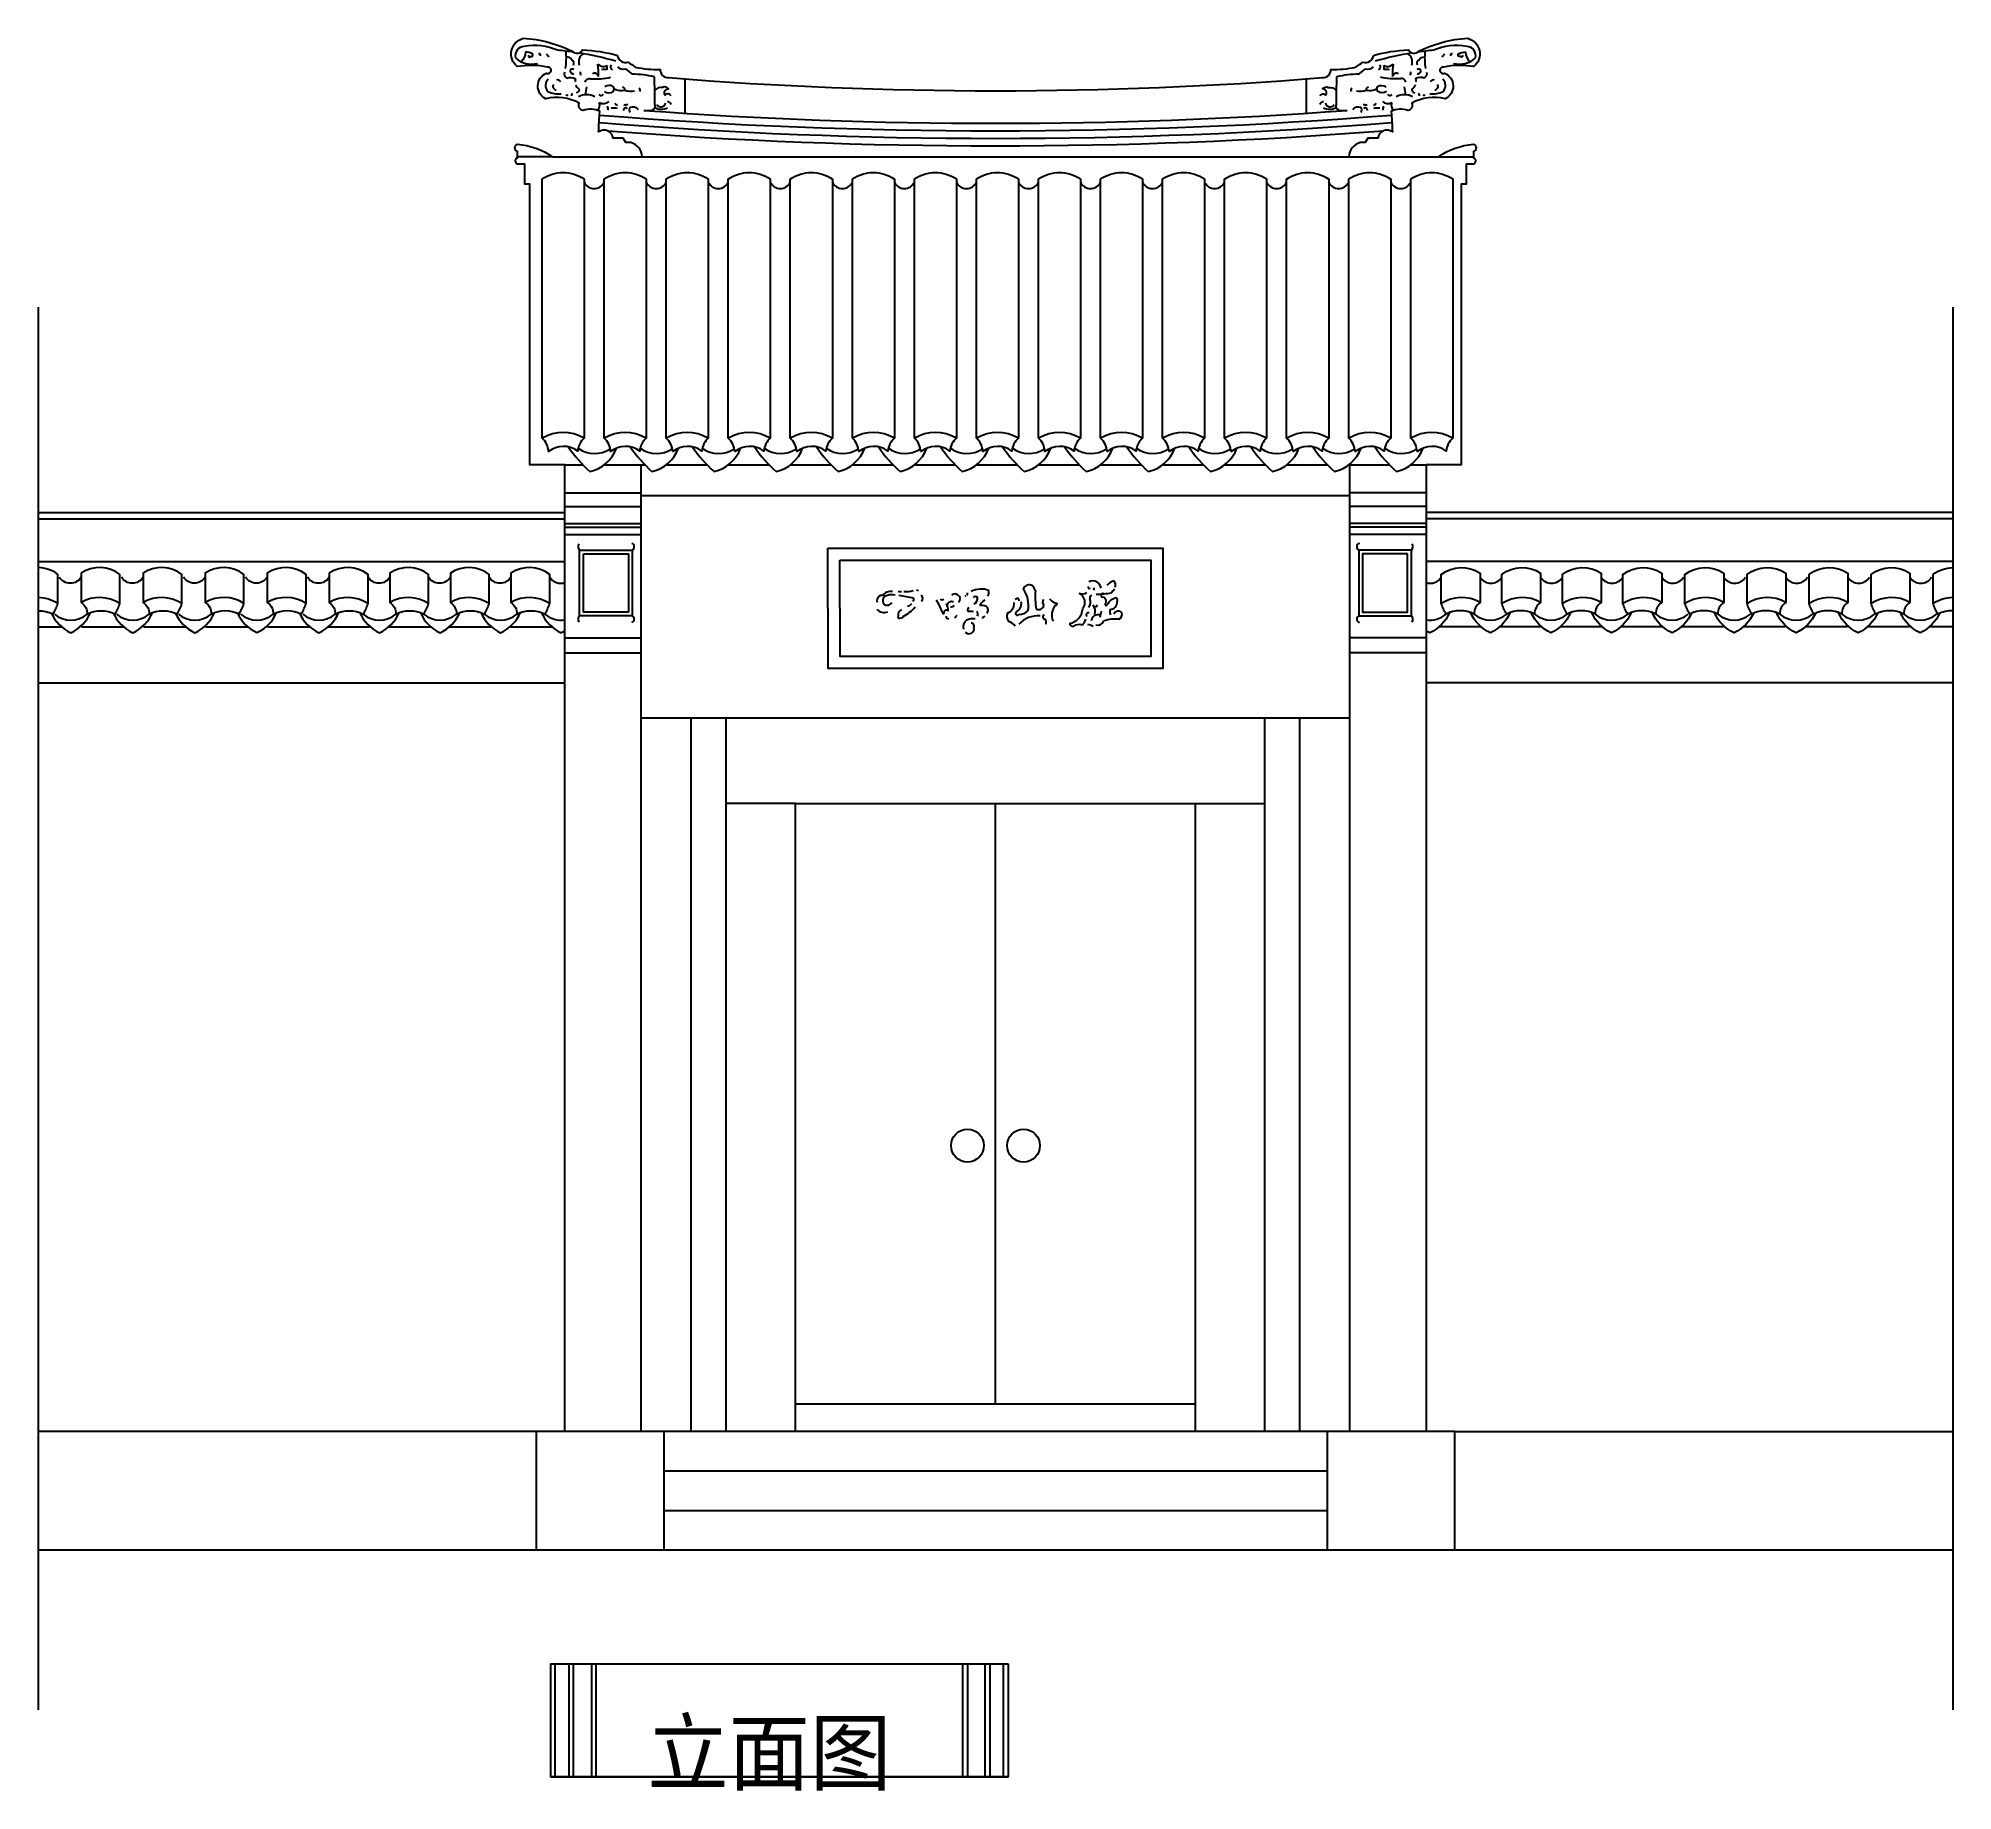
# Model space of a CAD drawing. Header units: metres. Extents: x 608 to 8260, y 282 to 7287.
import ezdxf

# ---------------------------------------------------------------- set-up
doc = ezdxf.new("R2010")
doc.units = ezdxf.units.M
for name, color, linetype in [('2', 2, 'Continuous'), ('3', 3, 'Continuous'), ('4', 4, 'Continuous'), ('5', 6, 'Continuous'), ('7', 7, 'Continuous')]:
    doc.layers.add(name, color=color, linetype=linetype)

msp = doc.modelspace()

# ---------------------------------------------------------------- linework, layer by layer
at = {"layer": '2'}
msp.add_line((608.04, 1244.22), (8260.31, 1244.22), dxfattribs=at)
at = {"layer": '3'}
for p, q in [((3192.95, 7125.18), (3192.95, 6987.92)), ((5675.41, 7125.18), (5675.41, 6987.92)), ((2663.79, 6814.16), (2523.18, 6814.16)), ((3021.42, 6814.16), (5846.94, 6814.16)), ((6204.57, 6814.16), (6345.18, 6814.16)), ((608.04, 6212.17), (608.04, 605.12)), ((8260.31, 6212.17), (8260.31, 605.12)), ((2713.18, 5582.22), (2784.54, 5582.22)), ((608.04, 5366.22), (2713.18, 5366.22)), ((8260.31, 5366.22), (6155.18, 5366.22)), ((2713.18, 5333.22), (3018.18, 5333.22)), ((6155.18, 5333.22), (5850.18, 5333.22)), ((2655.99, 789.37), (4484.8, 789.37)), ((2655.99, 789.37), (2655.99, 336.97)), ((2655.99, 789.37), (2655.99, 336.97)), ((2674.71, 336.97), (2674.71, 789.37)), ((2674.71, 336.97), (2674.71, 789.37)), ((2729.29, 789.37), (2729.29, 336.97)), ((2729.29, 789.37), (2729.29, 336.97)), ((2748.01, 336.97), (2748.01, 789.37)), ((2748.01, 336.97), (2748.01, 789.37)), ((2818.68, 789.37), (2818.68, 336.97)), ((2818.68, 789.37), (2818.68, 336.97)), ((2837.4, 336.97), (2837.4, 789.37)), ((2837.4, 336.97), (2837.4, 789.37)), ((4303.38, 336.97), (4303.38, 789.37)), ((4303.38, 336.97), (4303.38, 789.37)), ((4322.1, 789.37), (4322.1, 336.97)), ((4322.1, 789.37), (4322.1, 336.97)), ((4392.77, 336.97), (4392.77, 789.37)), ((4392.77, 336.97), (4392.77, 789.37)), ((4411.49, 789.37), (4411.49, 336.97)), ((4411.49, 789.37), (4411.49, 336.97)), ((4466.08, 336.97), (4466.08, 789.37)), ((4466.08, 336.97), (4466.08, 789.37)), ((4484.8, 789.37), (4484.8, 336.97)), ((4484.8, 789.37), (4484.8, 336.97)), ((2655.99, 336.97), (2674.71, 336.97)), ((2655.99, 336.97), (2674.71, 336.97)), ((4484.8, 336.97), (4466.08, 336.97)), ((4484.8, 336.97), (4466.08, 336.97))]:
    msp.add_line(p, q, dxfattribs=at)
for points in [[(2568.26, 7219.73, 1.08), (2575.36, 7214.41, 0.72), (2584.24, 7224.16, 0.21), (2554.94, 7232.14, -0.19), (2538.58, 7193.22)], [(2747.58, 7179.83, 0.34), (2741.37, 7201.11, 0.27), (2718.79, 7213.28)], [(6120.77, 7179.83, -0.34), (6126.99, 7201.11, -0.27), (6149.57, 7213.28)], [(6300.1, 7219.73, -1.08), (6293, 7214.41, -0.72), (6284.12, 7224.16, -0.21), (6313.42, 7232.14, 0.19), (6329.77, 7193.22)], [(2711.14, 7151.86, 0.39), (2720.48, 7128.55, -0.2), (2755.23, 7125.44, 0.24), (2755.75, 7113.52)], [(2793.75, 7112.44, -0.43), (2815.94, 7125.74, 0.08), (2895.84, 7131.95, 0.08)], [(6074.61, 7112.44, 0.43), (6052.41, 7125.74, -0.08), (5972.52, 7131.95, -0.08)], [(6157.21, 7151.86, -0.39), (6147.88, 7128.55, 0.2), (6113.13, 7125.44, -0.24), (6112.61, 7113.52)], [(2756.27, 7101.61, 0.31), (2769.23, 7085.55, -0.44), (2758.34, 7069.49)], [(2870.99, 7074.75, 0.33), (2907.08, 7075.81, 0.31), (2907.08, 7093.83, 0.34), (2873.11, 7093.3, 0.34)], [(3136.67, 7057.14, 0.54), (3113.6, 7060.63, -0.32), (3113.6, 7078.08, -0.21), (3126.88, 7085.76, 0.32), (3103.82, 7091.34, 0.27), (3072.05, 7078.13, 0.27)], [(5731.69, 7057.14, -0.54), (5754.75, 7060.63, 0.32), (5754.75, 7078.08, 0.21), (5741.47, 7085.76, -0.32), (5764.54, 7091.34, -0.27), (5796.31, 7078.13, -0.27)], [(5997.36, 7074.75, -0.33), (5961.28, 7075.81, -0.31), (5961.28, 7093.83, -0.34), (5995.24, 7093.3, -0.34)], [(6112.09, 7101.61, -0.31), (6099.12, 7085.55, 0.44), (6110.01, 7069.49)], [(2789.98, 6712.73), (2789.98, 5689.06, 0.19), (2764.06, 5637.12, 0.34), (2647.89, 5635.06, 0.19), (2621.98, 5689.06), (2621.98, 6712.73)], [(3037.98, 6712.73), (3037.98, 5689.06, 0.19), (3012.06, 5637.12, 0.34), (2895.89, 5635.06, 0.19), (2869.98, 5689.06), (2869.98, 6712.73)], [(3285.98, 6712.73), (3285.98, 5689.06, 0.19), (3260.06, 5637.12, 0.34), (3143.89, 5635.06, 0.19), (3117.98, 5689.06), (3117.98, 6712.73)], [(3533.98, 6712.73), (3533.98, 5689.06, 0.19), (3508.06, 5637.12, 0.34), (3391.89, 5635.06, 0.19), (3365.98, 5689.06), (3365.98, 6712.73)], [(3781.98, 6712.73), (3781.98, 5689.06, 0.19), (3756.06, 5637.12, 0.34), (3639.89, 5635.06, 0.19), (3613.98, 5689.06), (3613.98, 6712.73)], [(4029.98, 6712.73), (4029.98, 5689.06, 0.19), (4004.06, 5637.12, 0.34), (3887.89, 5635.06, 0.19), (3861.98, 5689.06), (3861.98, 6712.73)], [(4277.98, 6712.73), (4277.98, 5689.06, 0.19), (4252.06, 5637.12, 0.34), (4135.89, 5635.06, 0.19), (4109.98, 5689.06), (4109.98, 6712.73)], [(4525.98, 6712.73), (4525.98, 5689.06, 0.19), (4500.06, 5637.12, 0.34), (4383.89, 5635.06, 0.19), (4357.98, 5689.06), (4357.98, 6712.73)], [(4773.98, 6712.73), (4773.98, 5689.06, 0.19), (4748.06, 5637.12, 0.34), (4631.89, 5635.06, 0.19), (4605.98, 5689.06), (4605.98, 6712.73)], [(5021.98, 6712.73), (5021.98, 5689.06, 0.19), (4996.06, 5637.12, 0.34), (4879.89, 5635.06, 0.19), (4853.98, 5689.06), (4853.98, 6712.73)], [(5269.98, 6712.73), (5269.98, 5689.06, 0.19), (5244.06, 5637.12, 0.34), (5127.89, 5635.06, 0.19), (5101.98, 5689.06), (5101.98, 6712.73)], [(5517.98, 6712.73), (5517.98, 5689.06, 0.19), (5492.06, 5637.12, 0.34), (5375.89, 5635.06, 0.19), (5349.98, 5689.06), (5349.98, 6712.73)], [(5765.98, 6712.73), (5765.98, 5689.06, 0.19), (5740.06, 5637.12, 0.34), (5623.89, 5635.06, 0.19), (5597.98, 5689.06), (5597.98, 6712.73)], [(6013.98, 6712.73), (6013.98, 5689.06, 0.19), (5988.06, 5637.12, 0.34), (5871.89, 5635.06, 0.19), (5845.98, 5689.06), (5845.98, 6712.73)], [(6261.98, 6712.73), (6261.98, 5689.06, 0.19), (6236.06, 5637.12, 0.34), (6119.89, 5635.06, 0.19), (6093.98, 5689.06), (6093.98, 6712.73)], [(2726.33, 5654.05, 0.06), (2813.04, 5555.14, 0.25), (2919.22, 5648.84)], [(2974.33, 5654.05, 0.06), (3061.04, 5555.14, 0.25), (3167.22, 5648.84)], [(3222.33, 5654.05, 0.06), (3309.04, 5555.14, 0.25), (3415.22, 5648.84)], [(3470.33, 5654.05, 0.06), (3557.04, 5555.14, 0.25), (3663.22, 5648.84)], [(3718.33, 5654.05, 0.06), (3805.04, 5555.14, 0.25), (3911.22, 5648.84)], [(3966.33, 5654.05, 0.06), (4053.04, 5555.14, 0.25), (4159.22, 5648.84)], [(4214.33, 5654.05, 0.06), (4301.04, 5555.14, 0.25), (4407.22, 5648.84)], [(4462.33, 5654.05, 0.06), (4549.04, 5555.14, 0.25), (4655.22, 5648.84)], [(4710.33, 5654.05, 0.06), (4797.04, 5555.14, 0.25), (4903.22, 5648.84)], [(4958.33, 5654.05, 0.06), (5045.04, 5555.14, 0.25), (5151.22, 5648.84)], [(5206.33, 5654.05, 0.06), (5293.04, 5555.14, 0.25), (5399.22, 5648.84)], [(5454.33, 5654.05, 0.06), (5541.04, 5555.14, 0.25), (5647.22, 5648.84)], [(5702.33, 5654.05, 0.06), (5789.04, 5555.14, 0.25), (5895.22, 5648.84)], [(5950.33, 5654.05, 0.06), (6037.04, 5555.14, 0.25), (6143.22, 5648.84)], [(608.04, 4998.62, -0.12), (666.93, 4985.45, 0.07), (686.18, 5027.68), (686.18, 5133.06), (686.18, 5143.98, 0.16), (608.04, 5171.32, 0.16)], [(779.18, 5133.06), (779.18, 5031.94, -0.27), (803.17, 4985.45, -0.24), (914.93, 4985.45, 0.07), (934.18, 5027.68), (934.18, 5133.06), (934.18, 5143.98, 0.32), (779.18, 5148.95), (779.18, 5133.06, -0.56), (692.18, 5133.06)], [(1027.18, 5133.06), (1027.18, 5031.94, -0.27), (1051.17, 4985.45, -0.24), (1162.93, 4985.45, 0.07), (1182.18, 5027.68), (1182.18, 5133.06), (1182.18, 5143.98, 0.32), (1027.18, 5148.95), (1027.18, 5133.06, -0.56), (940.18, 5133.06)], [(1275.18, 5133.4), (1275.18, 5032.28, -0.27), (1299.17, 4985.79, -0.24), (1410.93, 4985.79, 0.07), (1430.18, 5028.02), (1430.18, 5133.4), (1430.18, 5144.32, 0.32), (1275.18, 5149.29), (1275.18, 5133.4, -0.56), (1188.18, 5133.4)], [(1523.18, 5133.4), (1523.18, 5032.28, -0.27), (1547.17, 4985.79, -0.24), (1658.93, 4985.79, 0.07), (1678.18, 5028.02), (1678.18, 5133.4), (1678.18, 5144.32, 0.32), (1523.18, 5149.29), (1523.18, 5133.4, -0.56), (1436.18, 5133.4)], [(1771.18, 5133.06), (1771.18, 5031.94, -0.27), (1795.17, 4985.45, -0.24), (1906.93, 4985.45, 0.07), (1926.18, 5027.68), (1926.18, 5133.06), (1926.18, 5143.98, 0.32), (1771.18, 5148.95), (1771.18, 5133.06, -0.56), (1684.18, 5133.06)], [(2013.18, 5133.06), (2013.18, 5031.94, -0.27), (2037.17, 4985.45, -0.24), (2148.93, 4985.45, 0.07), (2168.18, 5027.68), (2168.18, 5133.06), (2168.18, 5143.98, 0.32), (2013.18, 5148.95), (2013.18, 5133.06, -0.56), (1926.18, 5133.06)], [(2255.18, 5133.06), (2255.18, 5031.94, -0.27), (2279.17, 4985.45, -0.24), (2390.93, 4985.45, 0.07), (2410.18, 5027.68), (2410.18, 5133.06), (2410.18, 5143.98, 0.32), (2255.18, 5148.95), (2255.18, 5133.06, -0.56), (2168.18, 5133.06)], [(2497.18, 5133.06), (2497.18, 5031.94, -0.27), (2521.17, 4985.45, -0.24), (2632.93, 4985.45, 0.07), (2652.18, 5027.68), (2652.18, 5133.06), (2652.18, 5143.98, 0.32), (2497.18, 5148.95), (2497.18, 5133.06, -0.56), (2410.18, 5133.06)], [(6371.17, 5133.06), (6371.17, 5031.94, 0.27), (6347.18, 4985.45, 0.24), (6235.42, 4985.45, -0.07), (6216.17, 5027.68), (6216.17, 5133.06), (6216.17, 5143.98, -0.32), (6371.17, 5148.95), (6371.17, 5133.06, 0.56), (6458.17, 5133.06)], [(6613.17, 5133.06), (6613.17, 5031.94, 0.27), (6589.18, 4985.45, 0.24), (6477.42, 4985.45, -0.07), (6458.17, 5027.68), (6458.17, 5133.06), (6458.17, 5143.98, -0.32), (6613.17, 5148.95), (6613.17, 5133.06, 0.56), (6700.17, 5133.06)], [(6855.17, 5133.06), (6855.17, 5031.94, 0.27), (6831.18, 4985.45, 0.24), (6719.42, 4985.45, -0.07), (6700.17, 5027.68), (6700.17, 5133.06), (6700.17, 5143.98, -0.32), (6855.17, 5148.95), (6855.17, 5133.06, 0.56), (6942.17, 5133.06)], [(7097.17, 5133.06), (7097.17, 5031.94, 0.27), (7073.18, 4985.45, 0.24), (6961.42, 4985.45, -0.07), (6942.17, 5027.68), (6942.17, 5133.06), (6942.17, 5143.98, -0.32), (7097.17, 5148.95), (7097.17, 5133.06, 0.56), (7184.17, 5133.06)], [(7345.17, 5133.06), (7345.17, 5031.94, 0.27), (7321.18, 4985.45, 0.24), (7209.42, 4985.45, -0.07), (7190.17, 5027.68), (7190.17, 5133.06), (7190.17, 5143.98, -0.32), (7345.17, 5148.95), (7345.17, 5133.06, 0.56), (7432.17, 5133.06)], [(7593.17, 5133.06), (7593.17, 5031.94, 0.27), (7569.18, 4985.45, 0.24), (7457.42, 4985.45, -0.07), (7438.17, 5027.68), (7438.17, 5133.06), (7438.17, 5143.98, -0.32), (7593.17, 5148.95), (7593.17, 5133.06, 0.56), (7680.17, 5133.06)], [(7841.17, 5133.06), (7841.17, 5031.94, 0.27), (7817.18, 4985.45, 0.24), (7705.42, 4985.45, -0.07), (7686.17, 5027.68), (7686.17, 5133.06), (7686.17, 5143.98, -0.32), (7841.17, 5148.95), (7841.17, 5133.06, 0.56), (7928.17, 5133.06)], [(8089.17, 5133.06), (8089.17, 5031.94, 0.27), (8065.18, 4985.45, 0.24), (7953.42, 4985.45, -0.07), (7934.17, 5027.68), (7934.17, 5133.06), (7934.17, 5143.98, -0.32), (8089.17, 5148.95), (8089.17, 5133.06, 0.56), (8176.17, 5133.06)], [(8260.31, 4998.62, 0.12), (8201.42, 4985.45, -0.07), (8182.17, 5027.68), (8182.17, 5133.06), (8182.17, 5143.98, -0.16), (8260.31, 5171.32, -0.16)], [(4033.42, 5061.77, 0.1), (4002.62, 5060.45, 0.56), (3987.65, 5025.72, 0.47), (4019.34, 5031.44, 0.47)], [(4105.59, 5035.83, 0.18), (4107.35, 5048.14, 0.02), (4048.38, 5060.01)], [(659.66, 4991.16, 0.19), (738.05, 4911.02, 0.19), (816.45, 4991.16)], [(907.66, 4991.16, 0.19), (986.05, 4911.02, 0.19), (1064.45, 4991.16)], [(1155.66, 4991.16, 0.19), (1234.05, 4911.02, 0.19), (1312.45, 4991.16)], [(1403.66, 4991.5, 0.19), (1482.05, 4911.37, 0.19), (1560.45, 4991.5)], [(1651.66, 4991.16, 0.19), (1730.05, 4911.02, 0.19), (1808.45, 4991.16)], [(1893.66, 4991.16, 0.19), (1972.05, 4911.02, 0.19), (2050.45, 4991.16)], [(2135.66, 4991.16, 0.19), (2214.05, 4911.02, 0.19), (2292.45, 4991.16)], [(2377.66, 4991.16, 0.19), (2456.05, 4911.02, 0.19), (2534.45, 4991.16)], [(2619.66, 4991.16, 0.19), (2698.05, 4911.02, 0.03), (2713.18, 4918.99, 0.03)], [(4058.5, 5003.31, 0.37), (4044.86, 4977.82, 0.47), (4047.06, 4969.03, 0.29), (4065.54, 4976.06, 0.1), (4112.63, 5013.86)], [(6248.7, 4991.16, -0.19), (6170.3, 4911.02, -0.03), (6155.18, 4918.99, -0.03)], [(6490.7, 4991.16, -0.19), (6412.3, 4911.02, -0.19), (6333.91, 4991.16)], [(6732.7, 4991.16, -0.19), (6654.3, 4911.02, -0.19), (6575.91, 4991.16)], [(6974.7, 4991.16, -0.19), (6896.3, 4911.02, -0.19), (6817.91, 4991.16)], [(7216.7, 4991.16, -0.19), (7138.3, 4911.02, -0.19), (7059.91, 4991.16)], [(7464.7, 4991.16, -0.19), (7386.3, 4911.02, -0.19), (7307.91, 4991.16)], [(7712.7, 4991.16, -0.19), (7634.3, 4911.02, -0.19), (7555.91, 4991.16)], [(7960.7, 4991.16, -0.19), (7882.3, 4911.02, -0.19), (7803.91, 4991.16)], [(8208.7, 4991.16, -0.19), (8130.3, 4911.02, -0.19), (8051.91, 4991.16)]]:
    msp.add_lwpolyline(points, format="xyb", dxfattribs=at)
for points in [[(2786.9, 5226.54), (2966.9, 5226.54), (2966.9, 4993.72), (2786.9, 4993.72)], [(6081.46, 5226.54), (5901.46, 5226.54), (5901.46, 4993.72), (6081.46, 4993.72)], [(3812.42, 5200.43), (5054.42, 5200.43), (5054.78, 4816.24), (3812.78, 4816.24)]]:
    msp.add_lwpolyline(points, close=True, dxfattribs=at)
for points in [[(2655.99, 789.37), (4484.8, 789.37)], [(2655.99, 336.97), (4484.8, 336.97), (4484.8, 336.97), (2655.99, 336.97)]]:
    msp.add_lwpolyline(points, dxfattribs=at)
for centre, radius, start, end in [((2551.94, 7217.46), 37.52, 92.35, 192.97), ((2578.95, 7277.37), 93.33, 227.07, 284.89), ((2592.43, 7031.54), 227.32, 66.27, 100.65), ((2609.48, 7219.52), 6.18, 342.34, 114.46), ((2633.69, 7207.78), 16.05, 15.29, 74.78), ((2567.96, 5986.97), 1258.02, 81.77, 84.71), ((2415.55, 7210.3), 303.25, 351.7, 4.87), ((2809.69, 7191.54), 41.6, 124.31, 196.36), ((2567.96, 5986.97), 1258.02, 73.94, 80.77), ((6300.4, 5986.97), 1258.02, 99.23, 106.06), ((6058.66, 7191.54), 41.6, 343.64, 55.69), ((6300.4, 5986.97), 1258.02, 95.29, 98.23), ((6452.8, 7210.3), 303.25, 175.13, 188.3), ((6275.93, 7031.54), 227.32, 79.35, 113.73), ((6234.66, 7207.78), 16.05, 105.22, 164.71), ((6258.88, 7219.52), 6.18, 65.54, 197.66), ((6289.41, 7277.37), 93.33, 255.11, 312.93), ((6316.42, 7217.46), 37.52, 347.03, 87.65), ((2669.89, 7098.64), 34.45, 132.47, 223.97), ((2683.33, 7106.02), 14.98, 29.28, 103.09), ((2738.45, 7155.48), 4.74, 146.88, 259.57), ((2742.96, 7155.89), 8.75, 46.29, 165.57), ((2744.48, 7152.53), 7.09, 193.91, 304.43), ((2804.49, 7150.06), 30.26, 173.64, 199.54), ((2832.31, 7132.81), 14.81, 6.96, 128.75), ((2866.99, 7205.16), 30.81, 222.71, 298.38), ((2589.44, 7145.69), 257.81, 357.54, 8.6), ((2870.1, 7126.1), 36.69, 73.12, 106.88), ((2948.5, 7166.08), 67.92, 169.85, 184.12), ((2904.58, 7172.81), 9.97, 127.56, 260.54), ((2946.59, 7198.68), 34.45, 225.91, 284.88), ((3722.26, 8085.29), 1197.6, 230.19, 231.81), ((2976.88, 6725.41), 418.64, 77.01, 89.32), ((-1318.09, 7021.4), 4390.5, 0.02, 1.46), ((10186.44, 7021.4), 4390.5, 178.54, 179.98), ((5891.48, 6725.41), 418.64, 90.68, 102.99), ((5146.09, 8085.29), 1197.6, 308.19, 309.81), ((5921.76, 7198.68), 34.45, 255.12, 314.09), ((5963.78, 7172.81), 9.97, 279.46, 52.44), ((5919.86, 7166.08), 67.92, 355.88, 10.15), ((6001.37, 7205.16), 30.81, 241.62, 317.29), ((5998.26, 7126.1), 36.69, 73.12, 106.88), ((6278.91, 7145.69), 257.81, 171.4, 182.46), ((6036.04, 7132.81), 14.81, 51.25, 173.04), ((6063.87, 7150.06), 30.26, 340.46, 6.36), ((6125.4, 7155.89), 8.75, 14.43, 133.71), ((6123.88, 7152.53), 7.09, 235.57, 346.09), ((6129.9, 7155.48), 4.74, 280.43, 33.12), ((6185.03, 7106.02), 14.98, 76.91, 150.72), ((6198.46, 7098.64), 34.45, 316.03, 47.53), ((2686.35, 7159.95), 94.68, 244.17, 276.79), ((2678.45, 7094.58), 13.38, 140.89, 266.52), ((2721.16, 7064.55), 4.65, 196.13, 338.9), ((2743.24, 7059.64), 4.5, 77.05, 208.07), ((2800.34, 6990.72), 70.99, 62.62, 117.38), ((2884.54, 7066.15), 89.23, 162.56, 182.96), ((2857.91, 7068.99), 10.8, 216.58, 330.15), ((2940.72, 7158.38), 79.76, 247.25, 278.65), ((2939.11, 7079.25), 13.61, 1.14, 72.67), ((2976.62, 7161.35), 85.25, 253.72, 280.02), ((3006.71, 7079.49), 7.58, 322.13, 74.78), ((5861.65, 7079.49), 7.58, 105.22, 217.87), ((5891.74, 7161.35), 85.25, 259.98, 286.28), ((5929.25, 7079.25), 13.61, 107.33, 178.86), ((5927.64, 7158.38), 79.76, 261.35, 292.75), ((6010.45, 7068.99), 10.8, 209.85, 323.42), ((6068.01, 6990.72), 70.99, 62.62, 117.38), ((5983.82, 7066.15), 89.23, 357.04, 17.44), ((6125.11, 7059.64), 4.5, 331.93, 102.95), ((6147.2, 7064.55), 4.65, 201.1, 343.87), ((6182, 7159.95), 94.68, 263.21, 295.83), ((6189.9, 7094.58), 13.38, 273.48, 39.11), ((2824.66, 7019.89), 27.96, 311.2, 22.38), ((4434.18, 26801.1), 19883.69, 265.43, 274.57), ((2865.93, 7060.46), 33.66, 242.75, 310.84), ((2879.31, 7007.07), 6.85, 309.08, 76.01), ((2906.25, 6919.14), 89.61, 78.87, 95.11), ((2919.44, 7028.12), 6.55, 178.14, 308.79), ((2955.48, 7000.95), 8.2, 35.74, 193.09), ((2955.55, 7038.78), 17.14, 246.89, 302.62), ((2984.85, 7002.57), 14.76, 144.9, 223.28), ((2982.75, 6979.19), 33.39, 42.51, 107.39), ((3043.53, 7099.01), 100.8, 261.25, 275.48), ((3055.52, 7016.56), 18.04, 262.47, 20.55), ((3098.48, 7056.97), 53.34, 240.82, 297.34), ((3097, 7031.69), 18.5, 209.56, 352.67), ((3126.01, 7022.25), 11.37, 0.17, 103.99), ((5742.35, 7022.25), 11.37, 76.01, 179.83), ((5769.87, 7056.97), 53.34, 242.66, 299.18), ((5771.35, 7031.69), 18.5, 187.33, 330.44), ((5812.83, 7016.56), 18.04, 159.45, 277.53), ((5824.83, 7099.01), 100.8, 264.52, 278.75), ((5885.61, 6979.19), 33.39, 72.61, 137.49), ((5883.51, 7002.57), 14.76, 316.72, 35.1), ((5912.81, 7038.78), 17.14, 237.38, 293.11), ((5912.88, 7000.95), 8.2, 346.91, 144.26), ((5948.91, 7028.12), 6.55, 231.21, 1.86), ((5962.11, 6919.14), 89.61, 84.89, 101.13), ((6002.43, 7060.46), 33.66, 229.16, 297.25), ((5989.05, 7007.07), 6.85, 103.99, 230.92), ((6043.7, 7019.89), 27.96, 157.62, 228.8), ((4434.18, 26801.1), 19913.69, 265.44, 274.56), ((4434.18, 26801.1), 19943.69, 265.54, 274.46), ((2705.98, 5539.04), 171.93, 60.75, 119.25), ((2953.98, 5539.04), 171.93, 60.75, 119.25), ((3201.98, 5539.04), 171.93, 60.75, 119.25), ((3449.98, 5539.04), 171.93, 60.75, 119.25), ((3697.98, 5539.04), 171.93, 60.75, 119.25), ((3945.98, 5539.04), 171.93, 60.75, 119.25), ((4193.98, 5539.04), 171.93, 60.75, 119.25), ((4441.98, 5539.04), 171.93, 60.75, 119.25), ((4689.98, 5539.04), 171.93, 60.75, 119.25), ((4937.98, 5539.04), 171.93, 60.75, 119.25), ((5185.98, 5539.04), 171.93, 60.75, 119.25), ((5433.98, 5539.04), 171.93, 60.75, 119.25), ((5681.98, 5539.04), 171.93, 60.75, 119.25), ((5929.98, 5539.04), 171.93, 60.75, 119.25), ((6177.98, 5539.04), 171.93, 60.75, 119.25), ((2831.99, 5744.12), 116.23, 235.3, 302.44), ((3079.99, 5744.12), 116.23, 235.3, 302.44), ((3327.99, 5744.12), 116.23, 235.3, 302.44), ((3575.99, 5744.12), 116.23, 235.3, 302.44), ((3823.99, 5744.12), 116.23, 235.3, 302.44), ((4071.99, 5744.12), 116.23, 235.3, 302.44), ((4319.99, 5744.12), 116.23, 235.3, 302.44), ((4567.99, 5744.12), 116.23, 235.3, 302.44), ((4815.99, 5744.12), 116.23, 235.3, 302.44), ((5063.99, 5744.12), 116.23, 235.3, 302.44), ((5311.99, 5744.12), 116.23, 235.3, 302.44), ((5559.99, 5744.12), 116.23, 235.3, 302.44), ((5807.99, 5744.12), 116.23, 235.3, 302.44), ((6055.99, 5744.12), 116.23, 235.3, 302.44), ((2695.68, 5159.79), 51.05, 211.57, 290.04), ((6172.67, 5159.79), 51.05, 249.96, 328.43), ((605.19, 4902.67), 148.96, 57.06, 88.9), ((853.19, 4902.67), 148.96, 57.06, 119.79), ((1101.19, 4902.67), 148.96, 57.06, 119.79), ((1349.19, 4903.01), 148.96, 57.06, 119.79), ((1597.19, 4903.01), 148.96, 57.06, 119.79), ((1845.19, 4902.67), 148.96, 57.06, 119.79), ((2087.19, 4902.67), 148.96, 57.06, 119.79), ((2329.19, 4902.67), 148.96, 57.06, 119.79), ((2571.19, 4902.67), 148.96, 57.06, 119.79), ((3981.17, 5039.03), 21.31, 56.14, 197.13), ((4016.7, 5028.4), 47.78, 83.13, 138.04), ((4053.48, 5097.42), 22.27, 248.44, 284.18), ((4077.64, 5187.32), 111.53, 264.68, 284.51), ((4096.14, 5019.68), 65.47, 63.03, 69.76), ((4123.28, 5046.21), 19.97, 328.7, 47.3), ((4271.76, 5043.67), 22.16, 21.84, 127.69), ((4265.89, 5048.39), 26.68, 322.88, 7.6), ((4314.56, 5055.01), 3.15, 80.54, 170.47), ((4312.34, 5069.22), 10.52, 314.62, 4.22), ((4377.5, 4997.44), 88.18, 70.02, 117.49), ((4354.33, 5039.63), 15.7, 58.01, 128.52), ((4338.31, 5048.74), 24.7, 293.53, 9.81), ((4372.6, 5074.18), 35.56, 330.31, 9.94), ((4568.2, 5077.42), 24.86, 55.84, 162.7), ((4460.23, 5020.47), 105.99, 348.92, 37.37), ((4551.6, 5067.39), 43.25, 14.51, 45.04), ((4884.88, 5057.05), 292.18, 175.84, 190.11), ((4781.38, 5100.78), 34.46, 248.8, 301.57), ((4751.08, 5031.98), 40.78, 321.03, 64.05), ((4808.28, 5091.75), 3.74, 120.98, 345.35), ((4822.87, 5084.25), 33.69, 7.65, 116.69), ((4817.7, 5051.96), 7.09, 80.83, 215.1), ((4822.02, 5086.04), 7.11, 316.16, 35.04), ((4783.22, 5993.89), 930.94, 273.3, 277.07), ((4863.93, 5060.53), 7.14, 60.89, 264.13), ((4858.98, 5036.18), 17.75, 334.36, 76.25), ((4924.9, 5060.78), 60.08, 106.09, 138.61), ((4930.15, 4996.59), 55.91, 104.79, 151.06), ((4945.28, 5041.96), 55.11, 129.35, 149.37), ((4888.37, 5102.38), 25.6, 339.9, 39.05), ((4912.81, 5041.35), 9.8, 317.49, 71.78), ((6297.17, 4902.67), 148.96, 60.21, 122.94), ((6539.17, 4902.67), 148.96, 60.21, 122.94), ((6781.17, 4902.67), 148.96, 60.21, 122.94), ((7023.17, 4902.67), 148.96, 60.21, 122.94), ((7271.17, 4902.67), 148.96, 60.21, 122.94), ((7519.17, 4902.67), 148.96, 60.21, 122.94), ((7767.17, 4902.67), 148.96, 60.21, 122.94), ((8015.17, 4902.67), 148.96, 60.21, 122.94), ((8263.17, 4902.67), 148.96, 91.1, 122.94), ((738.05, 5060.71), 99.52, 229.13, 310.87), ((986.05, 5060.71), 99.52, 229.13, 310.87), ((1234.05, 5060.71), 99.52, 229.13, 310.87), ((1482.05, 5061.05), 99.52, 229.13, 310.87), ((1730.05, 5060.71), 99.52, 229.13, 310.87), ((1972.05, 5060.71), 99.52, 229.13, 310.87), ((2214.05, 5060.71), 99.52, 229.13, 310.87), ((2456.05, 5060.71), 99.52, 229.13, 310.87), ((2698.05, 5060.71), 99.52, 229.13, 278.74), ((3989.19, 5030.86), 39.05, 220.48, 291.48), ((4079.41, 5040.92), 24.11, 275.74, 326.12), ((3824.55, 4825.34), 431.68, 22.79, 29.9), ((4221.22, 5053.02), 10.15, 218.09, 309.7), ((4225.55, 4990.83), 3.47, 150.65, 39.72), ((4237.44, 4992), 9.28, 37.88, 173.5), ((4247.61, 4977.82), 11.12, 181.39, 271.34), ((4175.13, 4997.8), 69.64, 359.92, 25.38), ((4258.98, 5016.09), 19.27, 67.11, 162.24), ((4257.96, 5031.79), 16.99, 256.76, 315.58), ((4291.77, 4959.59), 23.27, 120.6, 155.36), ((4328.96, 5003.12), 6.99, 93.6, 266.4), ((4333.69, 4958.36), 38.14, 71.83, 97.79), ((4349.92, 4984.89), 14.08, 326.13, 49.71), ((4379.04, 4973.52), 46.58, 68.32, 100.04), ((4416.36, 4997.36), 50.49, 120.03, 154.14), ((4399.24, 4957.05), 21.11, 112.73, 151.18), ((4387.97, 5001.78), 17.16, 313.96, 61.11), ((4512.64, 4975.98), 33.34, 155.6, 217.1), ((4468.01, 5028.03), 40.85, 290.43, 5.72), ((4520.77, 5038.97), 8.62, 358.17, 149.09), ((4521.71, 4988.59), 7.32, 111.52, 322.29), ((4501.58, 5026.94), 36.04, 298.94, 11.28), ((4604.53, 4872.84), 105.91, 85.79, 136.66), ((4526.96, 5035.56), 51.46, 270.61, 316.45), ((4606.92, 5024.33), 20.95, 242.46, 347.71), ((4645.17, 5033.94), 22.67, 155.35, 218.36), ((4632.06, 4974.14), 8.91, 114.75, 276.33), ((4683.69, 5071.06), 41.85, 216.39, 266.45), ((4719.28, 4980.72), 60.1, 138.16, 203.44), ((4673.56, 5028.35), 7.59, 277.1, 7.08), ((4718.5, 5011.64), 64.51, 280.37, 355.29), ((4805.63, 4982.24), 8.89, 66.83, 225.72), ((4765.23, 5035.03), 48.4, 331.43, 15.4), ((4843.74, 4954.32), 27.91, 71.07, 172.68), ((4832.3, 5025.59), 10.44, 206.85, 345.37), ((4799.24, 4997.27), 33.49, 339.55, 44.82), ((4958.96, 4958.74), 108.42, 159.14, 172.75), ((4876.65, 5024.2), 4.6, 111.25, 353.06), ((4975.35, 4997.44), 83.76, 175.33, 190.55), ((4891.87, 5032.52), 28.26, 269.49, 4.48), ((4925.78, 4977.84), 19.53, 45.61, 158.89), ((4917.48, 4985.57), 22.84, 294.56, 15.83), ((6170.3, 5060.71), 99.52, 261.26, 310.87), ((6412.3, 5060.71), 99.52, 229.13, 310.87), ((6654.3, 5060.71), 99.52, 229.13, 310.87), ((6896.3, 5060.71), 99.52, 229.13, 310.87), ((7138.3, 5060.71), 99.52, 229.13, 310.87), ((7386.3, 5060.71), 99.52, 229.13, 310.87), ((7634.3, 5060.71), 99.52, 229.13, 310.87), ((7882.3, 5060.71), 99.52, 229.13, 310.87), ((8130.3, 5060.71), 99.52, 229.13, 310.87), ((4337.92, 4935.02), 33.06, 126.65, 196.93), ((4328.13, 4927.76), 20.75, 225.31, 15.04), ((4344.06, 4899.17), 67.53, 82.98, 112.53), ((4336.67, 4937.41), 12.27, 339.67, 91.81), ((4473.59, 4908.55), 48.94, 35.62, 75.26), ((4617.54, 4953.84), 19.27, 334.45, 36.45), ((4744.6, 4951.22), 14.81, 191.85, 270.23), ((4767.1, 4904.12), 39.32, 70.82, 124.79), ((4749.74, 4977.58), 47.28, 309.81, 344.32), ((4782.54, 4854.37), 92.09, 62.98, 76.79), ((4842.65, 4967.45), 26.5, 254.27, 338.81), ((4912.3, 4831.01), 134.59, 83.74, 109.51)]:
    msp.add_arc(centre, radius, start, end, dxfattribs=at)
at = {"layer": '4'}
for p, q in [((2870.42, 5582.22), (3032.54, 5582.22)), ((3118.42, 5582.22), (3280.54, 5582.22)), ((3366.42, 5582.22), (3528.54, 5582.22)), ((3614.42, 5582.22), (3776.54, 5582.22)), ((3862.42, 5582.22), (4024.54, 5582.22)), ((4110.42, 5582.22), (4272.54, 5582.22)), ((4358.42, 5582.22), (4520.54, 5582.22)), ((4606.42, 5582.22), (4768.54, 5582.22)), ((4854.42, 5582.22), (5016.54, 5582.22)), ((5102.42, 5582.22), (5264.54, 5582.22)), ((5350.42, 5582.22), (5512.54, 5582.22)), ((5598.42, 5582.22), (5760.54, 5582.22)), ((5846.42, 5582.22), (6008.54, 5582.22)), ((6094.42, 5582.22), (6155.18, 5582.22)), ((608.04, 5391.22), (2713.18, 5391.22)), ((8260.31, 5391.22), (6155.18, 5391.22)), ((608.04, 5196.22), (2713.18, 5196.22)), ((8260.31, 5196.22), (6155.18, 5196.22)), ((608.04, 4934.22), (701.72, 4934.22)), ((780.38, 4934.22), (949.72, 4934.22)), ((1028.38, 4934.22), (1197.72, 4934.22)), ((1276.38, 4934.56), (1445.72, 4934.56)), ((1524.38, 4934.56), (1693.72, 4934.56)), ((1766.38, 4934.22), (1935.72, 4934.22)), ((2008.38, 4934.22), (2177.72, 4934.22)), ((2250.38, 4934.22), (2419.72, 4934.22)), ((2492.38, 4934.22), (2661.72, 4934.22)), ((6375.97, 4934.22), (6206.63, 4934.22)), ((6617.97, 4934.22), (6448.63, 4934.22)), ((6859.97, 4934.22), (6690.63, 4934.22)), ((7101.97, 4934.22), (6932.63, 4934.22)), ((7343.97, 4934.22), (7174.63, 4934.22)), ((7591.97, 4934.22), (7422.63, 4934.22)), ((7839.97, 4934.22), (7670.63, 4934.22)), ((8087.97, 4934.22), (7918.63, 4934.22)), ((8260.31, 4934.22), (8166.63, 4934.22)), ((608.04, 4710.22), (2713.18, 4710.22)), ((8260.31, 4710.22), (6155.18, 4710.22)), ((3018.18, 4570.22), (5850.18, 4570.22)), ((3358.18, 1718.22), (3358.18, 4570.22)), ((5510.18, 1718.22), (5510.18, 4570.22)), ((3634.18, 4228.22), (3358.18, 4228.22)), ((3634.18, 4228.22), (5234.18, 4228.22)), ((3634.18, 1718.22), (3634.18, 4228.22)), ((5234.18, 1718.22), (5234.18, 4228.22)), ((5234.18, 4228.22), (5510.18, 4228.22)), ((3634.18, 1828.22), (5234.18, 1828.22)), ((3108.18, 1718.22), (3108.18, 1244.22)), ((5760.18, 1718.22), (5760.18, 1244.22))]:
    msp.add_line(p, q, dxfattribs=at)
for points in [[(2713.18, 1718.22), (2713.18, 5582.22), (2573.18, 5582.22), (2573.18, 6703.85), (2553.18, 6703.85), (2553.18, 6763.85), (2553.18, 6783.85), (2523.18, 6783.85, -0.58), (2523.18, 6810.03), (2523.18, 6835.02, -0.69), (2523.18, 6863.85, -0.13), (2663.79, 6814.16), (3021.42, 6814.16, 0.33), (2976.65, 6870.68), (2956.67, 6870.68), (2945.57, 6888.41), (2905.62, 6888.41, 0.59), (2847.91, 6912.8, -0.01), (2852.35, 6994.83, 0.2), (2785.76, 6999.26, -0.51), (2770.23, 7028.08, 0.19), (2637.05, 7045.82, -0.65), (2639.27, 7147.79, 1.31), (2643.71, 7172.18, 0.09), (2521.63, 7174.4, -0.6), (2546.05, 7287.46, -0.11), (2748.03, 7232.04, 0.47), (2783.54, 7240.91, -0.06), (2923.38, 7218.74, 0.47), (2965.55, 7192.13, 0.01), (2994.41, 7172.18, 0.07), (3094.29, 7163.31, 0.47), (3127.58, 7130.06, 0.04), (5740.78, 7130.06, 0.47), (5774.07, 7163.31, 0.07), (5873.95, 7172.18, 0.01), (5902.81, 7192.13, 0.47), (5944.98, 7218.74, -0.06), (6084.81, 7240.91, 0.47), (6120.33, 7232.04, -0.11), (6322.31, 7287.46, -0.6), (6346.73, 7174.4, 0.09), (6224.65, 7172.18, 1.31), (6229.09, 7147.79, -0.65), (6231.31, 7045.82, 0.19), (6098.13, 7028.08, -0.51), (6082.59, 6999.26, 0.2), (6016.01, 6994.83, -0.01), (6020.44, 6912.8, 0.59), (5962.74, 6888.41), (5922.78, 6888.41), (5911.68, 6870.68), (5891.71, 6870.68, 0.33), (5846.94, 6814.16), (6204.57, 6814.16, -0.13), (6345.18, 6863.85, -0.69), (6345.18, 6835.02), (6345.18, 6810.03, -0.58), (6345.18, 6783.85), (6315.18, 6783.85), (6315.18, 6763.85), (6315.18, 6703.85), (6295.18, 6703.85), (6295.18, 5582.22), (6155.18, 5582.22), (6155.18, 1718.22)], [(2621.98, 6712.73), (2621.98, 6724.66, -0.31), (2789.98, 6724.66), (2789.98, 6712.73, 0.65), (2869.98, 6712.73), (2869.98, 6724.66)], [(2869.98, 6712.73), (2869.98, 6724.66, -0.31), (3037.98, 6724.66), (3037.98, 6712.73, 0.65), (3117.98, 6712.73), (3117.98, 6724.66)], [(3117.98, 6712.73), (3117.98, 6724.66, -0.31), (3285.98, 6724.66), (3285.98, 6712.73, 0.65), (3365.98, 6712.73), (3365.98, 6724.66)], [(3365.98, 6712.73), (3365.98, 6724.66, -0.31), (3533.98, 6724.66), (3533.98, 6712.73, 0.65), (3613.98, 6712.73), (3613.98, 6724.66)], [(3613.98, 6712.73), (3613.98, 6724.66, -0.31), (3781.98, 6724.66), (3781.98, 6712.73, 0.65), (3861.98, 6712.73), (3861.98, 6724.66)], [(3861.98, 6712.73), (3861.98, 6724.66, -0.31), (4029.98, 6724.66), (4029.98, 6712.73, 0.65), (4109.98, 6712.73), (4109.98, 6724.66)], [(4109.98, 6712.73), (4109.98, 6724.66, -0.31), (4277.98, 6724.66), (4277.98, 6712.73, 0.65), (4357.98, 6712.73), (4357.98, 6724.66)], [(4357.98, 6712.73), (4357.98, 6724.66, -0.31), (4525.98, 6724.66), (4525.98, 6712.73, 0.65), (4605.98, 6712.73), (4605.98, 6724.66)], [(4605.98, 6712.73), (4605.98, 6724.66, -0.31), (4773.98, 6724.66), (4773.98, 6712.73, 0.65), (4853.98, 6712.73), (4853.98, 6724.66)], [(4853.98, 6712.73), (4853.98, 6724.66, -0.31), (5021.98, 6724.66), (5021.98, 6712.73, 0.65), (5101.98, 6712.73), (5101.98, 6724.66)], [(5101.98, 6712.73), (5101.98, 6724.66, -0.31), (5269.98, 6724.66), (5269.98, 6712.73, 0.65), (5349.98, 6712.73), (5349.98, 6724.66)], [(5349.98, 6712.73), (5349.98, 6724.66, -0.31), (5517.98, 6724.66), (5517.98, 6712.73, 0.65), (5597.98, 6712.73), (5597.98, 6724.66)], [(5597.98, 6712.73), (5597.98, 6724.66, -0.31), (5765.98, 6724.66), (5765.98, 6712.73, 0.65), (5845.98, 6712.73), (5845.98, 6724.66)], [(5845.98, 6712.73), (5845.98, 6724.66, -0.31), (6013.98, 6724.66), (6013.98, 6712.73, 0.65), (6093.98, 6712.73), (6093.98, 6724.66)], [(6093.98, 6712.73), (6093.98, 6724.66, -0.31), (6261.98, 6724.66), (6261.98, 6712.73)]]:
    msp.add_lwpolyline(points, format="xyb", dxfattribs=at)
for points in [[(2771.9, 5241.54), (2981.9, 5241.54), (2981.9, 4978.72), (2771.9, 4978.72)], [(6096.46, 5241.54), (5886.46, 5241.54), (5886.46, 4978.72), (6096.46, 4978.72)]]:
    msp.add_lwpolyline(points, close=True, dxfattribs=at)
msp.add_lwpolyline([(6270.18, 1244.22), (6270.18, 1718.22), (2598.18, 1718.22), (2598.18, 1244.22)], dxfattribs=at)
msp.add_arc((4434.18, 26010.73), 19063.26, 265.77, 274.23, dxfattribs=at)
at = {"layer": '5'}
for centre in [(4322.1, 2860.47), (4546.26, 2860.47)]:
    msp.add_circle(centre, 65.75, dxfattribs=at)
for centre, radius, start, end in [((2787.1, 5256.73), 21.49, 151.69, 224.97), ((2976.45, 5254.48), 14.05, 292.82, 75.9), ((5891.91, 5254.48), 14.05, 104.1, 247.18), ((6081.25, 5256.73), 21.49, 315.03, 28.31), ((2787.1, 4963.52), 21.49, 135.03, 208.31), ((2976.45, 4965.77), 14.05, 284.1, 67.18), ((5891.91, 4965.77), 14.05, 112.82, 255.9), ((6081.25, 4963.52), 21.49, 331.69, 44.97)]:
    msp.add_arc(centre, radius, start, end, dxfattribs=at)
at = {"layer": '7'}
for p, q in [((3018.18, 1718.22), (3018.18, 5582.22)), ((5850.18, 1718.22), (5850.18, 5582.22)), ((2713.18, 5470.22), (3018.18, 5470.22)), ((3018.18, 5460.22), (5850.18, 5460.22)), ((6155.18, 5470.22), (5850.18, 5470.22)), ((2713.18, 5416.22), (3018.18, 5416.22)), ((6155.18, 5416.22), (5850.18, 5416.22)), ((2713.18, 5348.22), (3018.18, 5348.22)), ((2713.18, 5303.22), (3018.18, 5303.22)), ((6155.18, 5348.22), (5850.18, 5348.22)), ((6155.18, 5303.22), (5850.18, 5303.22)), ((2713.18, 4890.22), (3018.18, 4890.22)), ((2713.18, 4830.22), (3018.18, 4830.22)), ((6155.18, 4890.22), (5850.18, 4890.22)), ((6155.18, 4830.22), (5850.18, 4830.22)), ((3218.18, 1718.22), (3218.18, 4570.22)), ((5650.18, 1718.22), (5650.18, 4570.22)), ((4434.18, 1828.22), (4434.18, 4228.22)), ((2598.18, 1718.22), (608.04, 1718.22)), ((6270.18, 1718.22), (8260.31, 1718.22)), ((3108.18, 1560.22), (5760.18, 1560.22)), ((3108.18, 1402.22), (5760.18, 1402.22))]:
    msp.add_line(p, q, dxfattribs=at)
msp.add_lwpolyline([(3764.37, 5248.43), (5102.37, 5248.43), (5102.83, 4768.24), (3764.83, 4768.24)], close=True, dxfattribs=at)

# ---------------------------------------------------------------- texts
at = {"layer": '3', "insert": (3042.48, 558.82), "char_height": 250, "attachment_point": 1}
msp.add_mtext('立面图', dxfattribs=at)

doc.saveas('drawing.dxf')
